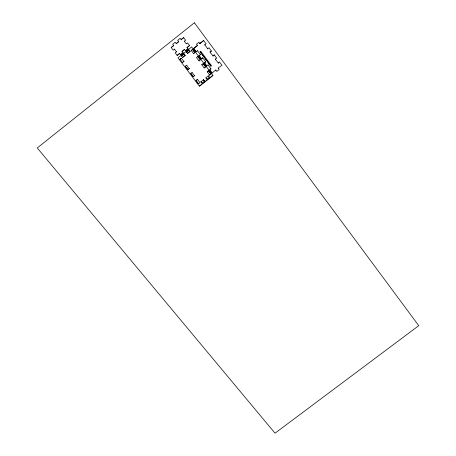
<?xml version="1.0" encoding="UTF-8"?>
<svg xmlns="http://www.w3.org/2000/svg" width="456" height="456" viewBox="0 0 456 456"><rect width="100%" height="100%" fill="white"/><g stroke="black" fill="none" stroke-linecap="round" stroke-linejoin="round"><path stroke-width="0.68" d="M192.175 72.401L190.654 73.387M194.632 75.73L193.15 76.847L190.944 73.581L193.127 76.528M195.994 80.541L198.423 83.841L198.748 83.716M196.034 80.672L197.511 79.418L199.967 82.69L198.713 83.608M198.89 60.665L199.095 60.996L200.389 59.907M201.82 83.026L202.133 83.043M203.313 79.834L200.896 81.875M203.627 79.84L204.334 80.98M204.584 81.117L202.139 82.958M205.713 66.975L205.456 67.066M207.041 79.201L205.747 77.828L208.232 75.907M207.332 71.928C206.112 71.78 210.262 69.785 207.332 71.666M209.458 74.989L209.771 75.001M211.06 68.884L210.803 68.97M210.997 74.049L209.771 74.875M189.325 68.662L188.054 69.671M197.186 79.543L196.222 80.347M200.828 81.744L201.13 81.926M204.51 67.944L204.185 68.047L201.831 64.872M208.21 65.02L210.814 68.725M208.272 70.714L208.563 70.691M186.555 65.533C182.155 65.824 192.312 73.507 185.569 66.519M203.296 63.766L205.656 66.821M218.452 63.065L218.139 63.093M218.464 62.905L219.547 61.987L221.975 65.259L218.116 68.018L218.35 68.326M181.967 51.346L183.124 52.748L180.599 54.754L179.721 53.54M186.612 51.944L188.881 50.2L186.367 51.978L187.638 53.477M192.614 49.504L194.974 52.565M210.005 51.91L211.373 51.026L208.962 47.726L207.868 48.701M176.318 43.696L176.141 43.747M186.538 65.311L186.778 65.271M187.792 69.46L187.883 69.808L188.054 69.5M192.546 49.311L192.312 49.567M205.787 61.851L204.379 62.746L206.785 66.012L208.124 64.872M208.557 76.032L209.509 77.144L209.218 77.372M218.327 68.297L219.233 69.46L216.72 71.444L215.905 69.985L215.62 70.235M192.335 49.351L191.372 50.314M200.435 54.709L200.167 54.788M201.774 64.621L202.059 64.581M215.62 70.064L212.069 73.08L209.635 69.819L210.792 68.959M182.411 57.194L181.534 56.162M186.179 43.782L184.492 41.393M197.602 45.583L197.351 45.657M197.226 50.622L197.448 50.599M197.67 56.721L196.399 57.633L198.936 60.671M202.994 63.601L203.239 63.589M176.557 51.864L175.132 52.765L177.139 55.421L179.516 53.534L177.145 55.375M185.176 55.421L182.514 57.462M186.852 65.47L189.04 68.508M199.779 43.44L198.936 42.191L196.405 44.203L197.522 45.389M215.295 59.046L215.58 59.018M184.247 41.177L185.655 40.299L183.648 37.62L181.26 39.518L183.643 37.666M188.881 50.017L189.063 49.96M204.693 44.739L206.095 43.867L203.632 40.544L200.007 43.423L203.627 40.59M202.578 57.798L202.806 57.752M179.487 53.261L179.681 53.261M183.928 53.899L184.936 55.216M193.549 53.534L193.806 53.768M213.18 56.014L212.935 56.031M181.448 55.923L183.95 54.173L181.642 55.86M184.446 49.373L184.634 49.322M190.129 51.494L189.947 51.608M176.073 43.44L175.207 42.237L172.676 44.255L173.611 45.44M186.464 43.816L187.576 42.87L189.576 45.537L187.194 47.43L189.531 45.532M181.471 58.425L183.996 61.514L183.671 61.366M191.315 50.302L191.035 50.445L191.343 50.587M181.277 39.752L181.117 39.803M197.682 56.515L197.893 56.458M207.85 48.843L207.605 48.912M182.719 57.427L184.954 55.484M174.312 49.077L174.505 49.026M174.574 49.271L176.318 51.653M198.394 83.613L196.245 80.649M200.03 43.645L199.842 43.696M207.594 48.661L204.932 44.956M178.792 41.775L178.644 41.781M186.931 47.395L187.114 47.356M182.377 62.352L180.2 59.474M209.498 74.824L209.504 75.132M181.038 39.484L180.177 38.281L177.64 40.299L178.724 41.467M187.37 53.249L186.629 52.212M197.505 50.89L200.383 54.515M203.273 63.863L205.462 66.815M206.745 79.042L206.044 78.044M184.691 49.63L185.546 50.821L188.077 48.815L187.011 47.692M192.58 49.607L194.78 52.594M212.912 55.746L210.034 52.132M171.182 47.538L173.565 45.646L171.228 47.544L173.2 50.206L174.295 49.294M180.605 54.709L183.078 52.742M185.552 50.776L188.032 48.809M189.08 50.263L189.89 51.289M191.32 50.565L193.566 53.557M193.794 53.597L194.752 52.822M200.686 51.266L200.116 51.716L210.9 66.16L211.51 65.721L200.691 51.22L200.076 51.71L210.894 66.206M200.138 59.679L197.972 56.624L200.344 59.719M211.419 51.032L210.216 51.87M202.812 58.015L205.713 61.645M214.263 54.919L213.18 55.888L214.269 54.874L216.708 58.163L215.545 59.029M192.153 72.629L194.381 75.582M205.422 67.072L204.493 67.83M218.213 62.877L215.306 59.28M207.309 71.9L209.521 74.852M210.729 73.855L208.563 70.954L211.003 73.906M201.107 81.898L201.877 82.918M203.564 79.96L204.562 81.02M209.224 77.326L207.052 79.082M199.386 86.15L212.941 75.445L191.623 46.957L177.954 57.809L199.386 86.15L212.895 75.439M173.588 45.412L173.736 45.412M176.295 51.631L176.495 51.648M189.867 51.26L190.061 51.271M204.915 45.013L204.75 44.99M189.023 68.486L189.223 68.503M194.359 75.553L194.598 75.611M184.11 53.893L185.119 55.21M182.149 51.289L184.423 49.522L182.018 51.619M208.5 75.844L208.238 76.066M205.536 61.942L204.334 62.734L206.79 65.966M183.637 61.708L183.996 61.531L182.736 62.415M202.002 64.564L203.023 63.817M200.19 54.766L199.01 55.615L201.472 58.909L202.584 57.975L201.478 58.864L199.055 55.621M203.587 79.726L203.325 79.948M196.137 51.722L193.703 48.467L197.3 45.611L193.657 48.461L196.131 51.767L197.226 50.861M209.674 69.825L212.074 73.034M179.869 59.257C179.311 60.089 182.953 56.886 179.869 59.257M181.106 58.277L181.545 58.288L181.106 58.26M182.32 62.495L182.719 62.649L182.32 62.466M194.393 22.8L37.244 147.949L275.031 433.2L418.756 325.669L194.393 22.8M178.53 41.696L176.347 43.559L178.53 41.696M189.844 51.488L187.655 53.323L189.838 51.534"/></g></svg>
